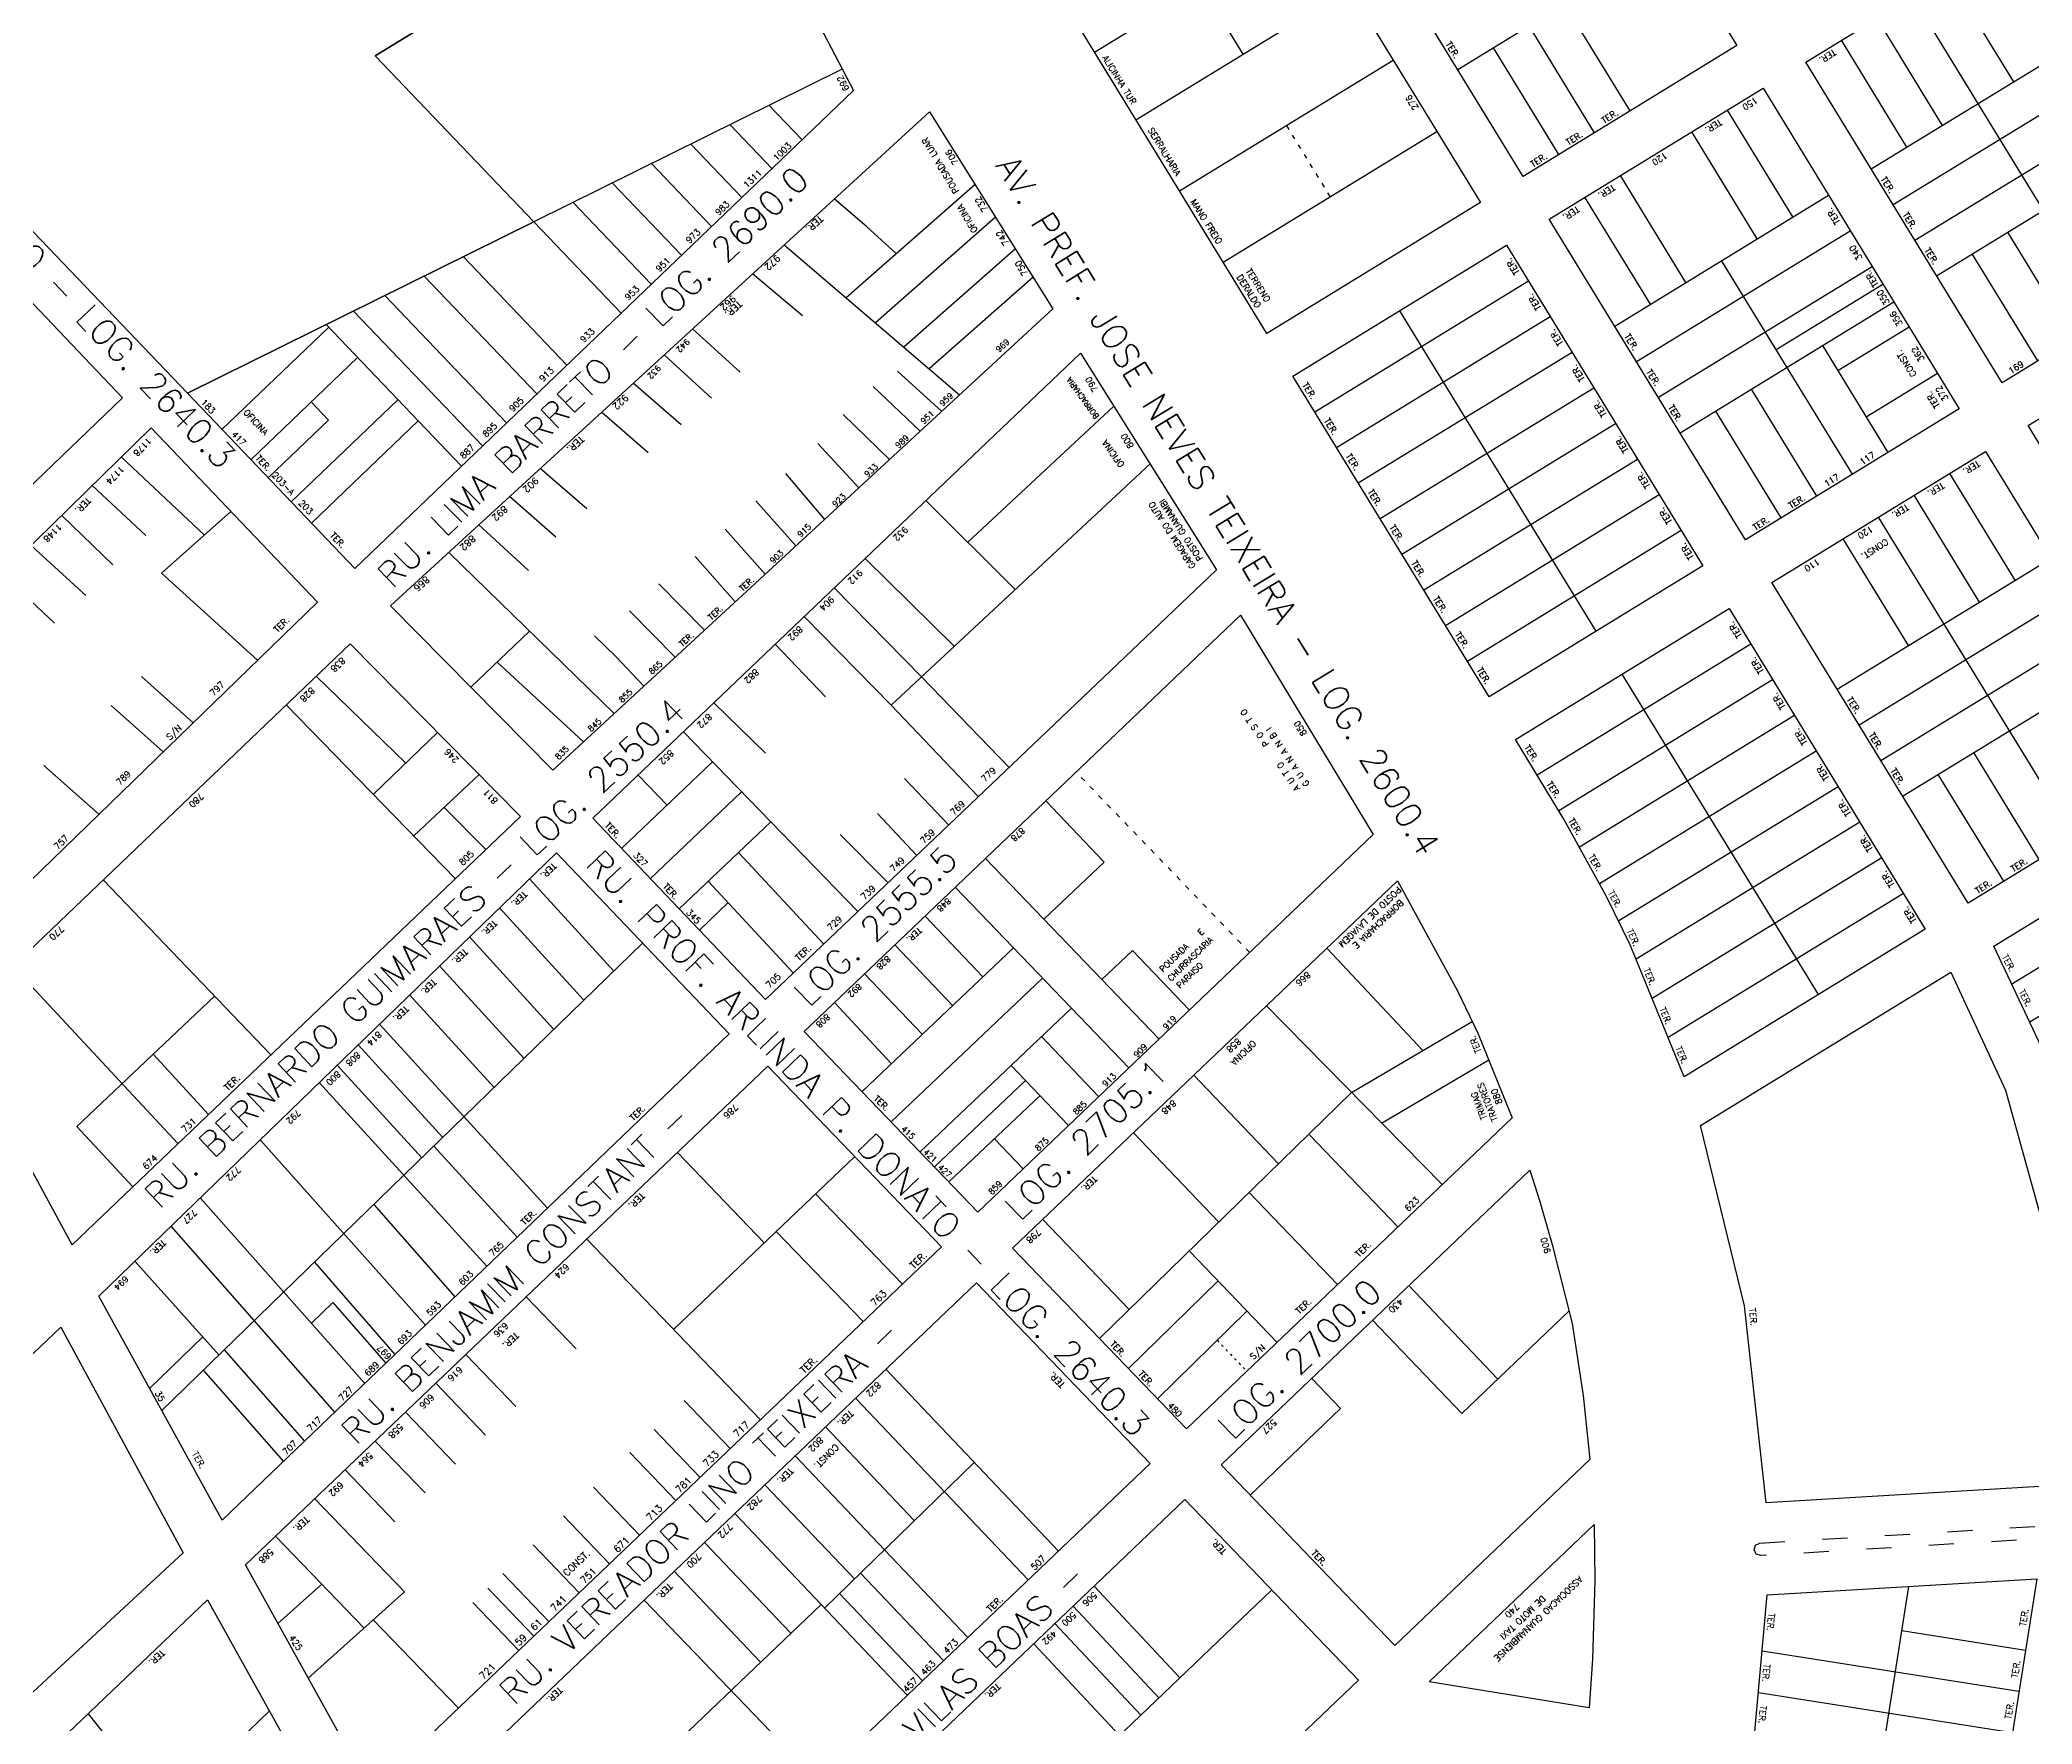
# Model space of a CAD drawing. Extents: x 714896 to 749292, y 8417558 to 8447149.
# Drawn here: x 741195.1 to 741672.1, y 8427057.6 to 8427460.9 of the extents above; entities that cross this region are included whole.
import ezdxf

# ---------------------------------------------------------------- set-up
doc = ezdxf.new("R2010")
doc.units = 0
doc.header["$MEASUREMENT"] = 0
doc.linetypes.add('ACAD_ISO03W100', pattern=[30, 12, -18])
for name, color, linetype in [('LOTE', 7, 'CONTINUOUS'), ('NUM-PORTA', 7, 'CONTINUOUS'), ('QUADRA', 6, 'CONTINUOUS'), ('TEXTO', 7, 'CONTINUOUS'), ('TEXTODERUA', 3, 'CONTINUOUS')]:
    doc.layers.add(name, color=color, linetype=linetype)
doc.styles.add('ROMANS', font='ROMANS.SHX', dxfattribs={"height": 1.5})

msp = doc.modelspace()

# ---------------------------------------------------------------- linework, layer by layer
at = {"layer": 'LOTE', "color": 7}
for p, q in [((741575.84, 8427443.86, 538.18), (741528.85, 8427520.61, 538.18)), ((741667.71, 8427450.86), (741652.04, 8427476.44)), ((741534.59, 8427453.78, 1076.36), (741560.18, 8427469.44, 1076.36)), ((741690.51, 8427394.46), (741643.51, 8427471.22)), ((741567.31, 8427438.64, 538.18), (741551.65, 8427464.22, 538.18)), ((741650.65, 8427440.41), (741634.98, 8427466)), ((741558.78, 8427433.41, 538.18), (741543.12, 8427459, 538.18)), ((741642.12, 8427435.19), (741626.46, 8427460.78)), ((741633.59, 8427429.97), (741684.76, 8427461.3)), ((741387.22, 8427453.84, 540.74), (741313.38, 8427417.31)), ((741638.81, 8427421.44), (741689.98, 8427452.77)), ((741614.83, 8427418.48), (741599.16, 8427444.07)), ((741644.04, 8427412.91), (741695.21, 8427444.24)), ((741606.3, 8427413.26), (741590.64, 8427438.85)), ((741649.26, 8427404.38, 538.18), (741700.43, 8427435.72, 538.18)), ((741589.24, 8427402.82), (741573.58, 8427428.4)), ((741419.01, 8427426.23, 539.68), (741388.18, 8427399.09, 540.06)), ((741572.19, 8427392.37), (741623.36, 8427423.7)), ((741392.98, 8427416.21, 539.89), (741385.28, 8427422.79, 539.68)), ((741580.72, 8427397.6), (741565.05, 8427423.18)), ((741392.98, 8427416.21, 539.89), (741400.18, 8427409.65, 540.01)), ((741423.89, 8427418.44, 539.83), (741395.14, 8427393.13, 540.18)), ((741577.41, 8427383.85), (741628.58, 8427415.18)), ((741681.98, 8427389.24), (741666.31, 8427414.83)), ((741373.33, 8427411.83, 539.68), (741415.29, 8427375.85, 540.92)), ((741428.67, 8427410.81, 539.83), (741401.95, 8427387.29, 540.16)), ((741673.45, 8427384.02), (741657.79, 8427409.61)), ((741377.7, 8427394.81, 540.02), (741365.73, 8427404.87, 539.68)), ((741582.63, 8427375.32), (741633.8, 8427406.65)), ((741629.1, 8427356.87), (741597.77, 8427408.04)), ((741432.92, 8427404.03, 539.83), (741408, 8427382.1, 540.13)), ((741500.34, 8427371.83), (741551.51, 8427403.16)), ((741610.83, 8427386.72), (741636.41, 8427402.38)), ((741567.7, 8427319.27), (741520.7, 8427396.03)), ((741587.85, 8427366.79, 538.18), (741639.02, 8427398.12, 538.18)), ((741238.68, 8427367.58), (741264.21, 8427392.05)), ((741362.74, 8427381.35, 540.03), (741351.38, 8427391.71, 539.68)), ((741505.56, 8427363.31), (741556.73, 8427394.64)), ((741625.62, 8427381.71, 538.18), (741642.68, 8427392.15, 538.18)), ((741355.91, 8427375.08, 540.03), (741344.54, 8427385.44, 539.68)), ((741510.78, 8427354.78), (741561.95, 8427386.11)), ((741637.63, 8427362.09), (741621.97, 8427387.68)), ((741245.59, 8427360.35), (741271.12, 8427384.82)), ((741400.44, 8427381.55, 540.4), (741411.02, 8427371.9, 540.92)), ((741632.41, 8427370.62, 538.18), (741649.47, 8427381.06, 538.18)), ((741348.64, 8427368.7, 540.05), (741337.17, 8427378.68, 539.68)), ((741394.64, 8427377.86, 540.4), (741405.89, 8427367.18, 540.92)), ((741516, 8427346.25), (741567.17, 8427377.58)), ((741620.57, 8427351.65), (741604.91, 8427377.23)), ((741255.26, 8427350.23), (741280.8, 8427374.7)), ((741340.7, 8427362.02, 540.04), (741329.57, 8427371.71, 539.68)), ((741387.41, 8427371.18, 540.4), (741398.56, 8427360.39, 540.92)), ((741452.25, 8427373.18), (741417.26, 8427340.58, -0.1)), ((741612.05, 8427346.42), (741596.38, 8427372.01)), ((741249.74, 8427356.02), (741264.18, 8427369.85)), ((741285.63, 8427369.64), (741260.1, 8427345.17)), ((741521.23, 8427337.72), (741572.4, 8427369.05)), ((741381.39, 8427364.2, 540.49), (741391.19, 8427353.61, 540.92)), ((741234.51, 8427342.31, 541.75), (741214.6, 8427360.98, 542.38)), ((741326.03, 8427348.58, 540.04), (741314.91, 8427358.26, 539.68)), ((741373.63, 8427357.05, 540.49), (741382.98, 8427346.04, 540.92)), ((741460.9, 8427359.37, 539.4), (741398.88, 8427301.58, 539.23)), ((741526.45, 8427329.19), (741577.62, 8427360.52)), ((741668.09, 8427331.49), (741652.43, 8427357.08)), ((741220.43, 8427342.2, 541.46), (741207.63, 8427354.16, 542.38)), ((741240.84, 8427347.94, 543.15), (741224.17, 8427333.16, 540.92)), ((741318.66, 8427341.82, 540.04), (741307.54, 8427351.51, 539.68)), ((741366.54, 8427350.54, 540.49), (741376.13, 8427339.73, 540.92)), ((741428.62, 8427329.29, 539.24), (741407.22, 8427350.55, 538.53)), ((741531.67, 8427320.66), (741582.84, 8427351.99)), ((741659.56, 8427326.27), (741643.9, 8427351.86)), ((741212.53, 8427335.18, 541.21), (741200.3, 8427346.99, 542.38)), ((741312.11, 8427333.83, 540.11), (741300.17, 8427344.75, 539.68)), ((741359.19, 8427343.76, 540.49), (741368.78, 8427332.95, 540.92)), ((741536.89, 8427312.14), (741588.06, 8427343.47)), ((741682.36, 8427269.88), (741635.37, 8427346.63)), ((741206.11, 8427327.85, 541.01), (741192.98, 8427339.82, 542.38)), ((741332.56, 8427299.55, 540.92), (741292.99, 8427338.17, 539.68)), ((741642.51, 8427315.83), (741626.84, 8427341.41)), ((741198.58, 8427321.19, 540.92), (741186.01, 8427333, 542.38)), ((741224.17, 8427333.16, 540.92), (741247.19, 8427312.34, 536.65)), ((741352.01, 8427337.15, 540.49), (741361.6, 8427326.34, 540.92)), ((741414.04, 8427315.7, 539.41), (741392.72, 8427336.73, 538.53)), ((741625.45, 8427305.38), (741676.62, 8427336.71)), ((741343.28, 8427330.65, 540.46), (741354.26, 8427319.55, 540.92)), ((741406.16, 8427308.36, 539.22), (741385.29, 8427329.64, 538.53)), ((741630.67, 8427296.86), (741681.84, 8427328.19)), ((741336.25, 8427324.17, 540.46), (741347.23, 8427313.08, 540.92)), ((741312.23, 8427319.21, 540.27), (741298.28, 8427305.92, 540.26)), ((741398.88, 8427301.58, 539.23), (741378.1, 8427322.79, 538.53)), ((741635.89, 8427288.33), (741687.06, 8427319.66)), ((741333, 8427313.2, 540.57), (741327.86, 8427318.16, 540.43)), ((741383.19, 8427303.56, 539.05), (741371.18, 8427316.19, 538.53)), ((741604.77, 8427316.17), (741553.59, 8427284.83)), ((741325.24, 8427292.8, 540.92), (741304.56, 8427311.9, 540.37)), ((741333, 8427313.2, 540.57), (741339.67, 8427306.12, 540.92)), ((741641.11, 8427279.8, 538.18), (741692.28, 8427311.13, 538.18)), ((741219.38, 8427308.41, 539.21), (741231.82, 8427297.35, 536.65)), ((741282.69, 8427287.71, 540.61), (741261.24, 8427308.5, 541.38)), ((741406.16, 8427308.36, 539.22), (741427.13, 8427286.71, 539.63)), ((741609.99, 8427307.65), (741558.79, 8427276.3)), ((741620.96, 8427232.28), (741573.96, 8427309.04)), ((741212.17, 8427301.48, 539.21), (741224.61, 8427290.42, 536.65)), ((741254.09, 8427301.67, 541.38), (741294.54, 8427260.04, 538.57)), ((741368.85, 8427290.07, 539.08), (741356.43, 8427302.13, 538.53)), ((741398.88, 8427301.58, 539.23), (741419.76, 8427279.68, 539.63)), ((741274.95, 8427280.24, 540.53), (741290.25, 8427295.07, 540.86)), ((741349.17, 8427295.2), (741390.91, 8427252.21, 539.63)), ((741615.21, 8427299.12), (741563.71, 8427267.58)), ((741620.44, 8427290.59), (741568.54, 8427258.81)), ((741673.84, 8427264.66), (741658.17, 8427290.24)), ((741196, 8427287.17, 539.11), (741209.19, 8427275.46, 536.65)), ((741284.64, 8427270.26, 540.01), (741300.25, 8427284.95, 540.86)), ((741338.31, 8427284.85), (741345.28, 8427277.67, 90.11)), ((741402.12, 8427284.06, 539.41), (741412.65, 8427272.91, 539.63)), ((741625.66, 8427282.06), (741573.16, 8427249.91)), ((741665.31, 8427259.44), (741649.64, 8427285.02)), ((741291.9, 8427277.07, 540.18), (741301.87, 8427267.04, 538.57)), ((741435.96, 8427278.7, 540.04), (741449.94, 8427264, 545.12)), ((741395.66, 8427275.62, 539.43), (741405.01, 8427265.64, 539.63)), ((741630.88, 8427273.53), (741577.3, 8427240.73)), ((741386.7, 8427270.58, 539.41), (741398.16, 8427259.11, 539.63)), ((741667.23, 8427234.82), (741719.44, 8427266.78)), ((741463.09, 8427221.64, 540.04), (741421.49, 8427264.88, 540.04)), ((741449.94, 8427264, 549.93), (741435.5, 8427250.32, 547.47)), ((741636.1, 8427265), (741581.14, 8427231.35)), ((741210.26, 8427259.78, 541.38), (741250.36, 8427217.83, 538.57)), ((741312.35, 8427260.02, 539.93), (741332.53, 8427237.9, 538.7)), ((741455.85, 8427214.73, 540.04), (741414.26, 8427257.98, 540.04)), ((741671.54, 8427225.73), (741724.66, 8427258.25)), ((741305.16, 8427253.06, 539.93), (741325.36, 8427230.93, 538.7)), ((741641.32, 8427256.48), (741584.97, 8427221.97)), ((741407.03, 8427251.07, 540.04), (741420.91, 8427236.48, 545.09)), ((741297.98, 8427246.1, 539.93), (741318.18, 8427223.96, 538.7)), ((741428.25, 8427243.44, 546.23), (741391.96, 8427209.04, 540.04)), ((741399.8, 8427244.17, 540.04), (741413.65, 8427229.6, 545.08)), ((741456.71, 8427242.86, 546.72), (741449.37, 8427235.9, 545.76)), ((741456.71, 8427242.86, 546.72), (741470.32, 8427228.55, 540.04)), ((741526.21, 8427218.88, -0.98), (741503.23, 8427243.38)), ((741188.58, 8427239.06, 541.38), (741228.15, 8427196.61, 538.57)), ((741290.79, 8427239.15, 539.93), (741311.01, 8427217, 538.7)), ((741392.56, 8427237.26, 540.04), (741406.42, 8427222.69, 545.08)), ((741435.18, 8427236.23, 544.81), (741398.89, 8427201.83, 540.04)), ((741236.92, 8427231.93, 540.31), (741203.9, 8427200.71, 540.96)), ((741283.61, 8427232.19, 539.93), (741303.84, 8427210.03, 538.7)), ((741398.98, 8427215.69, 541.24), (741385.33, 8427230.36, 540.04)), ((741442.11, 8427229.02, 544.81), (741405.83, 8427194.62, 540.04)), ((741530.85, 8427186.79, -2.13), (741488.76, 8427229.56)), ((741276.43, 8427225.23, 539.93), (741316.63, 8427181.18, 537.48)), ((741271.29, 8427220.24, 539.93), (741291.57, 8427198.07, 538.69)), ((741434.91, 8427222.25, 542.91), (741448.62, 8427207.83, 540.04)), ((741222.2, 8427218.01, 540.54), (741235.47, 8427203.6, 538.57)), ((741266.24, 8427215.38, 539.93), (741286.53, 8427193.22, 538.69)), ((741427.68, 8427215.34, 542.91), (741441.39, 8427200.92, 540.04)), ((741261.94, 8427211.2, 539.93), (741302.14, 8427167.28, 537.48)), ((741431.12, 8427211.72, 542.91), (741409.29, 8427191.02, 540.04)), ((741471.41, 8427212.99), (741491.64, 8427191.72, -1.11)), ((741434.57, 8427208.09, 542.91), (741412.76, 8427187.41, 540.04)), ((741448.8, 8427149.94), (741509.17, 8427208.83, -1.08)), ((741203.9, 8427200.71, 540.96), (741217.35, 8427186.28, 538.57)), ((741247.83, 8427197.54, 539.93), (741287.38, 8427153.13, 537.48)), ((741289.4, 8427196, 538.7), (741309.37, 8427174.19, 537.48)), ((741423.68, 8427197.77, 537.55), (741430.54, 8427190.57, 540.04)), ((741456.94, 8427199.18), (741477.38, 8427177.81, -1.08)), ((741499.09, 8427198.69, 0.66), (741520.23, 8427176.65)), ((741272.87, 8427139.17, 537.48), (741233.45, 8427183.62, 539.93)), ((741275.01, 8427182.02, 538.98), (741294.43, 8427159.88, 537.48)), ((741484.62, 8427184.88, 0.66), (741505.77, 8427162.84)), ((741226.4, 8427176.8, 539.93), (741265.64, 8427132.26, 537.48)), ((741435.24, 8427178.46), (741455.94, 8427156.9, -0.65)), ((741367.61, 8427130.49), (741326.02, 8427173.73)), ((741470.46, 8427170.75, 0.65), (741491.3, 8427149.03)), ((741217.78, 8427168.45), (741237.93, 8427146, 627.42)), ((741260.81, 8427168.23, 539.07), (741280.07, 8427146.11, 537.48)), ((741455.74, 8427142.73), (741477.17, 8427163.64, -0.38)), ((741265.24, 8427158.59, 538.53), (741277.91, 8427144.03, 537.48)), ((741311.55, 8427159.92), (741323.51, 8427147.5, -0.84)), ((741462.67, 8427135.52), (741484.12, 8427156.45, -0.39)), ((741239.17, 8427147.2, 538.68), (741258.43, 8427125.33, 537.48)), ((741234.14, 8427142.32, 538.68), (741253.38, 8427120.49, 537.48)), ((741297.09, 8427146.11), (741309.04, 8427133.68, -0.84)), ((741289.86, 8427139.21), (741301.81, 8427126.78, -0.84)), ((741360.38, 8427123.58), (741349.37, 8427135.07, 2.27)), ((741282.62, 8427132.3), (741294.58, 8427119.87, -0.84)), ((741353.15, 8427116.68), (741342.14, 8427128.17, 2.27)), ((741275.39, 8427125.39), (741287.34, 8427112.97, -0.84)), ((741268.16, 8427118.49), (741280.11, 8427106.06, -0.84)), ((741347.36, 8427111.15), (741336.35, 8427122.65, 2.27)), ((741338.68, 8427102.87), (741327.67, 8427114.36, 2.27)), ((741282.37, 8427089.29), (741260.92, 8427111.58)), ((741331.45, 8427095.96), (741320.44, 8427107.45, 2.27)), ((741272.7, 8427080.61), (741251.53, 8427102.62)), ((741324.22, 8427089.06), (741313.21, 8427100.55, 2.27)), ((741313.37, 8427078.7), (741302.36, 8427090.19, 2.27)), ((741316.98, 8427082.15), (741305.97, 8427093.64, 2.27)), ((741642.56, 8427090.58), (741626.88, 8426991.11)), ((741309.75, 8427075.24), (741298.74, 8427086.74, 2.27)), ((741339.78, 8427087.3), (741381.36, 8427044.07)), ((741295.28, 8427061.43), (741274.92, 8427082.6)), ((741640.89, 8427080.01), (741670.53, 8427075.33)), ((741607.47, 8427075.16), (741668.97, 8427065.46)), ((741606.57, 8427065.17), (741667.41, 8427055.58)), ((741206.62, 8427060.05, 535.51), (741244.06, 8427013.19, 537.15))]:
    msp.add_line(p, q, dxfattribs=at)
at = {"layer": 'LOTE', "color": 7, "linetype": 'ACAD_ISO03W100', "ltscale": 0.1}
msp.add_line((741484.79, 8427242.36, 540.04), (741443.19, 8427285.6, 540.04), dxfattribs=at)
at = {"layer": 'LOTE', "color": 7, "linetype": 'CONTINUOUS'}
for p, q in [((741382.73, 8427244.41), (741362.36, 8427266.32)), ((741375.49, 8427237.52), (741355.12, 8427259.43))]:
    msp.add_line(p, q, dxfattribs=at)
at = {"layer": 'LOTE', "color": 7, "linetype": 'ACAD_ISO03W100', "ltscale": 0.05}
msp.add_line((741476.99, 8427149.5, 0.22), (741484.07, 8427142.13), dxfattribs=at)
at = {"layer": 'LOTE', "color": 7, "elevation": 538.01}
for points in [[(741447.6, 8427457.97), (741498.77, 8427489.3)], [(741457.52, 8427441.77), (741508.69, 8427473.1)], [(741473.19, 8427473.64), (741483.11, 8427457.43)], [(741467.96, 8427424.71), (741519.14, 8427456.04)], [(741478.41, 8427407.65), (741529.58, 8427438.98)]]:
    msp.add_lwpolyline(points, dxfattribs=at)
at = {"layer": 'LOTE', "color": 7, "flags": 128}
for points in [[(741369.74, 8427445.19), (741377.59, 8427436.98)], [(741360.35, 8427440.54), (741370.37, 8427430.06)], [(741350.95, 8427435.9), (741363.15, 8427423.14)], [(741341.56, 8427431.25), (741355.93, 8427416.22)], [(741332.17, 8427426.61), (741348.71, 8427409.3)], [(741341.48, 8427402.39), (741322.78, 8427421.96)], [(741334.26, 8427395.47), (741313.38, 8427417.31)], [(741321.27, 8427383.01), (741296.48, 8427408.95)], [(741314.05, 8427376.09), (741287.09, 8427404.3)], [(741301.05, 8427363.64), (741270.18, 8427395.94)], [(741306.83, 8427369.18), (741277.69, 8427399.66)], [(741296, 8427358.8), (741263.6, 8427392.69)], [(741252.07, 8427081.72), (741262.56, 8427091.15)], [(741259.35, 8427068.61), (741282.37, 8427089.29)]]:
    msp.add_lwpolyline(points, dxfattribs=at)
at = {"layer": 'LOTE', "color": 7, "linetype": 'ACAD_ISO03W100', "ltscale": 0.09, "elevation": 538.01}
msp.add_lwpolyline([(741493.55, 8427440.38), (741503.99, 8427423.32)], dxfattribs=at)
at = {"layer": 'LOTE', "color": 7}
for points in [[(741260.03, 8427374.19), (741264.18, 8427369.85)], [(741334.35, 8427267.27), (741356.14, 8427288.02)], [(741341.25, 8427260.03), (741363.11, 8427280.84)], [(741348.16, 8427252.79), (741370.08, 8427273.67)], [(741352.99, 8427247.73), (741359.89, 8427254.3)]]:
    msp.add_lwpolyline(points, dxfattribs=at)
at = {"layer": 'LOTE', "color": 7, "linetype": 'CONTINUOUS', "flags": 128}
for points in [[(741296.66, 8427203.06), (741339.41, 8427244.58)], [(741224.25, 8427132.71), (741296.66, 8427203.06)], [(741390.21, 8427193.54), (741346.82, 8427152.11)], [(741347.72, 8427194.45), (741368.52, 8427172.83)], [(741380.81, 8427184.57), (741401.61, 8427162.94)], [(741371.41, 8427175.59), (741392.2, 8427153.97)], [(741522.89, 8427162.6), (741544.21, 8427140.24)], [(741260.09, 8427153.59), (741265.24, 8427158.59)], [(741561.22, 8427156.47), (741535.53, 8427131.95)], [(741514.21, 8427154.32), (741535.53, 8427131.95)], [(741221.36, 8427137.97), (741234.06, 8427150.31)], [(741397.63, 8427142.56), (741438.95, 8427099.05)], [(741499.62, 8427140.38), (741506.52, 8427133.14)], [(741390.47, 8427135.57), (741431.72, 8427092.14)], [(741484.85, 8427112.46), (741506.52, 8427133.14)], [(741383.16, 8427128.75), (741404.38, 8427106.41)], [(741375.93, 8427121.84), (741417.25, 8427078.33)], [(741382.96, 8427085.4), (741418.79, 8427120.28)], [(741368.7, 8427114.93), (741390.12, 8427092.37)], [(741361.53, 8427107.96), (741402.79, 8427064.52)], [(741354.25, 8427101.1), (741374.89, 8427079.37)], [(741346.97, 8427094.25), (741367.66, 8427072.47)], [(741391.56, 8427093.77), (741411.46, 8427072.81)], [(741403.05, 8427006.5), (741490.04, 8427089.76)], [(741468.16, 8427068.64), (741447.54, 8427090.66)], [(741302.7, 8427010.44), (741382.13, 8427086.28)], [(741386.54, 8427088.89), (741406.4, 8427067.97)], [(741463.1, 8427063.8), (741442.48, 8427085.83)], [(741458.76, 8427059.66), (741438.14, 8427081.69)], [(741453.69, 8427054.83), (741433.08, 8427076.85)]]:
    msp.add_lwpolyline(points, dxfattribs=at)
at = {"layer": 'LOTE', "color": 7, "elevation": -1.08, "flags": 128}
for points in [[(741509.17, 8427208.83), (741538.05, 8427225.87)], [(741516.34, 8427201.53), (741542.05, 8427216.7)]]:
    msp.add_lwpolyline(points, dxfattribs=at)
at = {"layer": 'LOTE', "color": 7, "linetype": 'ACAD_ISO03W100', "ltscale": 0.5}
msp.add_lwpolyline([(742908.56, 8427158.78), (742909.37, 8427158.04), (742909.42, 8427156.86), (742908.6, 8427156), (742907.48, 8427155.98), (742861.55, 8427173.68), (742393.4, 8427145.42), (742073.72, 8427126.12), (741698.33, 8427103.46), (741607.11, 8427097.95), (741606.07, 8427098.29), (741605.53, 8427099.3), (741605.91, 8427100.45), (741606.93, 8427100.95), (741715.72, 8427107.52), (741955.2, 8427121.97), (742285.19, 8427141.89), (742608.52, 8427161.41), (742862.02, 8427176.71)], close=True, dxfattribs=at)
at = {"layer": 'LOTE', "color": 7, "linetype": 'CONTINUOUS', "elevation": 535.51, "flags": 128}
msp.add_lwpolyline([(741225.21, 8427036.79), (741250.01, 8427060.74)], dxfattribs=at)
at = {"layer": 'QUADRA', "color": 6, "linetype": 'CONTINUOUS'}
for points, elevation in [([(741109.52, 8427502.72), (741160.16, 8427551.4), (741284.25, 8427615.02), (741305.05, 8427625.69), (741309.35, 8427627.05), (741313.01, 8427618.56), (741308.58, 8427617.06), (741334.4, 8427554.41), (741358.84, 8427508.1), (741275.4, 8427457.06), (741313.38, 8427417.31), (741230.39, 8427376.26), (741109.52, 8427502.72)], 540.75), ([(741493.03, 8427498.68), (741540.02, 8427421.93), (741488.85, 8427390.6), (741441.86, 8427467.35), (741493.03, 8427498.68)], 538.01)]:
    msp.add_lwpolyline(points, close=True, dxfattribs=dict(at, elevation=elevation))
at = {"layer": 'QUADRA', "color": 6}
for points, elevation in [([(741601.43, 8427459.52), (741550.26, 8427428.19), (741503.26, 8427504.95), (741554.43, 8427536.28), (741601.43, 8427459.52)], 538.18), ([(741419.69, 8427180.21), (741378.1, 8427223.45), (741482.55, 8427323.17), (741514.36, 8427270.59), (741419.69, 8427180.21)], 540.04)]:
    msp.add_lwpolyline(points, close=True, dxfattribs=dict(at, elevation=elevation))
at = {"layer": 'QUADRA', "color": 6, "linetype": 'CONTINUOUS'}
for points in [[(741270.46, 8427334.33), (741230.39, 8427376.26), (741313.38, 8427417.31), (741275.4, 8427457.06), (741358.84, 8427508.1), (741389.86, 8427448.74), (741270.46, 8427334.33)], [(741520.18, 8427259.56), (741534.54, 8427233.22), (741539.39, 8427223.05), (741547.62, 8427202.8), (741469.6, 8427128.31), (741428.01, 8427171.56)]]:
    msp.add_lwpolyline(points, close=True, dxfattribs=at)
at = {"layer": 'QUADRA', "color": 6}
for points in [[(741716.09, 8427410.13), (741664.92, 8427378.8), (741617.93, 8427455.56), (741669.1, 8427486.89), (741716.09, 8427410.13)], [(741654.69, 8427372.53), (741603.52, 8427341.2), (741556.51, 8427417.95), (741607.69, 8427449.29), (741654.69, 8427372.53)], [(741408.07, 8427443.69), (741437.66, 8427396.46), (741317.9, 8427286.04), (741279.06, 8427325.4), (741408.07, 8427443.69)], [(741176.75, 8427415.15), (741214.89, 8427375.15), (741133.68, 8427297.17), (741105.37, 8427348.62), (741176.75, 8427415.15)], [(741546.29, 8427411.69), (741593.28, 8427334.94), (741542.11, 8427303.61), (741495.12, 8427380.36), (741546.29, 8427411.69)], [(741769.35, 8427323.14), (741718.18, 8427291.81), (741671.19, 8427368.57), (741722.36, 8427399.9), (741769.35, 8427323.14)], [(741444.28, 8427385.89), (741476.79, 8427334), (741368.8, 8427231.14), (741327.45, 8427274.5), (741444.28, 8427385.89)], [(741221.75, 8427367.97), (741261.55, 8427326.23), (741167.78, 8427235.27), (741139.16, 8427287.22), (741221.75, 8427367.97)], [(741707.95, 8427285.54), (741656.78, 8427254.21), (741609.78, 8427330.97), (741660.95, 8427362.3), (741707.95, 8427285.54)], [(741599.55, 8427324.7), (741646.55, 8427247.95), (741588.8, 8427212.59), (741575.88, 8427244.21), (741570.32, 8427255.58), (741560.02, 8427274.28), (741548.38, 8427293.37), (741599.55, 8427324.7)], [(741174.04, 8427225.17), (741269.34, 8427316.25), (741310.14, 8427274.95), (741202.83, 8427172.39), (741174.04, 8427225.17)], [(741765.13, 8427192.15), (741684.85, 8427187.3), (741675.75, 8427216.83), (741662.93, 8427243.91), (741714.22, 8427275.31), (741765.13, 8427192.15)], [(741209.16, 8427160.1), (741318.76, 8427266.23), (741360.11, 8427222.87), (741238.73, 8427106.44), (741209.16, 8427160.1)], [(741608.45, 8427110.56), (741603.28, 8427157.77), (741592.7, 8427200.91), (741652.69, 8427237.64), (741665.75, 8427209.38), (741674.76, 8427176.94), (741678.13, 8427146.13), (741676.64, 8427114.67), (741608.45, 8427110.56)], [(741274.41, 8427041.5), (741244.3, 8427095.71), (741369.42, 8427215.17), (741411.01, 8427171.92), (741274.41, 8427041.5)], [(741519.51, 8427076.42), (741477.92, 8427119.67), (741551.82, 8427190.22), (741554.23, 8427182.78), (741557.19, 8427172.46), (741561.96, 8427153.53), (741564.6, 8427136.27), (741566.18, 8427120.97), (741519.51, 8427076.42)], [(741323.5, 8426988.82), (741281.9, 8427032.07), (741419.33, 8427163.27), (741460.92, 8427120.03), (741323.5, 8426988.82)], [(741105.12, 8427062.36), (741200.08, 8427152.65), (741229.39, 8427098.63), (741133.49, 8427009.87), (741105.12, 8427062.36)], [(741510.83, 8427068.13), (741373.41, 8426936.93), (741331.81, 8426980.17), (741469.24, 8427111.38), (741510.83, 8427068.13)], [(741656.51, 8426986.43), (741597.24, 8426995.78), (741604.47, 8427041.63), (741608.66, 8427088.53), (741673.22, 8427092.43), (741656.51, 8426986.43)], [(741235.22, 8427087.35), (741265.13, 8427033.53), (741170.5, 8426942.14), (741140.09, 8426996.61), (741235.22, 8427087.35)]]:
    msp.add_lwpolyline(points, close=True, dxfattribs=at)
at = {"layer": 'QUADRA', "ltscale": 0.2}
msp.add_lwpolyline([(741527.75, 8427067.69), (741567.29, 8427105.44), (741567.42, 8427091.98), (741566.86, 8427073.13), (741566.06, 8427061.53), (741527.75, 8427067.69)], close=True, dxfattribs=at)

# ---------------------------------------------------------------- texts
at = {"layer": 'NUM-PORTA', "color": 7, "style": 'ROMANS'}
for s, height, rotation, p in [('692', 1.5, 117.701, (741388.96, 8427449.12)), ('1003', 1.5, 43.6235, (741371.48, 8427431.82)), ('706', 1.5, 122.2631, (741415.12, 8427431.57)), ('1311', 1.5, 43.6235, (741364.39, 8427425.3)), ('983', 1.5, 43.6235, (741357.61, 8427418.73)), ('732', 1.5, 122.2631, (741422.2, 8427420.27)), ('973', 1.5, 43.6235, (741350.62, 8427412.03)), ('742', 1.5, 122.2631, (741427.23, 8427412.24)), ('951', 1.5, 43.6235, (741343.41, 8427405.2)), ('972', 1.608, 222.6259, (741371.46, 8427409.54)), ('750', 1.5, 122.2631, (741431.77, 8427404.99)), ('953', 1.5, 43.6235, (741336, 8427398.41)), ('962', 1.608, 222.5884, (741360.86, 8427399.85)), ('933', 1.5, 43.6235, (741325.31, 8427388.28)), ('942', 1.399, 225.7054, (741349.82, 8427389.42)), ('969', 1.404, 42.9562, (741424.75, 8427385.93)), ('913', 1.5, 43.6235, (741315.53, 8427378.91)), ('932', 1.399, 225.7054, (741342.93, 8427383.1)), ('959', 1.4, 42.7687, (741411.27, 8427373.05)), ('790', 1.476, 121.9331, (741448.57, 8427377.18)), ('183', 1.5, 313.5026, (741233.5, 8427373.99)), ('905', 1.5, 43.6235, (741308.3, 8427371.71)), ('922', 1.607, 222.5754, (741335.1, 8427376.13)), ('951', 1.399, 42.7459, (741406.75, 8427368.78)), ('417', 1.5, 313.5026, (741240.83, 8427366.32)), ('895', 1.5, 43.6235, (741301.95, 8427365.62)), ('800', 1.476, 121.9331, (741457.07, 8427363.62)), ('1178', 1.504, 225.6339, (741220.94, 8427365.76)), ('887', 1.5, 43.6235, (741296.53, 8427360.43)), ('989', 1.399, 42.7459, (741400.7, 8427362.98)), ('1174', 1.501, 224.7836, (741214.41, 8427358.98)), ('203-A', 1.5, 313.5026, (741250.52, 8427356.56)), ('933', 1.399, 42.7459, (741393.28, 8427356.09)), ('902', 1.604, 222.6485, (741313.62, 8427356.28)), ('923', 1.401, 42.8001, (741385.58, 8427348.93)), ('203', 1.5, 313.5026, (741256.91, 8427349.88)), ('892', 1.604, 222.6485, (741306.2, 8427349.48)), ('1148', 1.5, 224.4886, (741199.45, 8427345.14)), ('915', 1.399, 42.8364, (741377.25, 8427341.7)), ('932', 1.513, 223.6308, (741402.08, 8427344.51)), ('882', 1.604, 222.6485, (741298.5, 8427342.41)), ('903', 1.399, 42.8364, (741370.67, 8427335.39)), ('912', 1.513, 223.6308, (741391.22, 8427334.15)), ('866', 1.604, 222.6273, (741287.48, 8427332.61)), ('904', 1.514, 223.6336, (741384.42, 8427327.76)), ('892', 1.514, 223.6364, (741376.87, 8427320.66)), ('838', 1.51, 224.0242, (741267.33, 8427313.14)), ('865', 1.4, 42.6916, (741341.66, 8427308.83)), ('882', 1.513, 223.644, (741366.37, 8427310.39)), ('797', 1.499, 44.324, (741236.64, 8427303.66)), ('828', 1.513, 223.817, (741260.02, 8427305.99)), ('855', 1.4, 42.6854, (741334.49, 8427302.09)), ('S/N', 1.499, 44.324, (741226.24, 8427293.09)), ('845', 1.4, 42.6854, (741327.07, 8427295.09)), ('872', 1.513, 223.6537, (741355.13, 8427299.7)), ('850', 1.484, 122.0183, (741498.53, 8427294.8)), ('246', 1.49, 134.5531, (741295.53, 8427288.59)), ('835', 1.415, 44.779, (741319.31, 8427288.4)), ('852', 1.513, 223.6537, (741345.99, 8427290.99)), ('789', 1.498, 44.3309, (741214.22, 8427282.3)), ('779', 1.524, 43.6072, (741421.37, 8427283.07)), ('811', 1.494, 134.4078, (741304.85, 8427278.79)), ('780', 1.515, 223.7388, (741233.42, 8427280.68)), ('769', 1.524, 43.5893, (741413.92, 8427275.09)), ('759', 1.524, 43.5893, (741406.76, 8427268.27)), ('878', 1.425, 223.5257, (741430.13, 8427272.38)), ('757', 1.498, 44.2527, (741199.35, 8427266.9)), ('805', 1.525, 43.7642, (741296.35, 8427263.07)), ('749', 1.524, 43.5791, (741399.49, 8427261.59)), ('739', 1.524, 43.5659, (741392.51, 8427254.82)), ('848', 1.429, 223.4699, (741412.41, 8427255.53)), ('770', 1.515, 223.7265, (741199.98, 8427248.93)), ('729', 1.524, 43.5659, (741384.47, 8427247.49)), ('828', 1.429, 223.4699, (741397.93, 8427241.7)), ('866', 1.5, 222.4666, (741498.51, 8427237.89)), ('705', 1.546, 43.6838, (741369.79, 8427233.72)), ('892', 1.428, 223.4869, (741391.05, 8427235.05)), ('814', 1.487, 224.025, (741276.03, 8427223.61)), ('808', 1.428, 223.4869, (741383.45, 8427227.79)), ('919', 1.431, 45.7096, (741464.85, 8427223.75)), ('909', 1.43, 45.7473, (741457.81, 8427217.09)), ('858', 1.5, 222.4996, (741481.85, 8427221.96)), ('800', 1.487, 224.025, (741266.22, 8427214.11)), ('808', 1.487, 224.025, (741270.96, 8427218.7)), ('913', 1.425, 44.2448, (741450.31, 8427210.09)), ('792', 1.487, 224.025, (741256.67, 8427204.87)), ('786', 1.53, 224.2354, (741361.38, 8427206.24)), ('885', 1.425, 44.2448, (741443.27, 8427203.37)), ('848', 1.5, 222.4996, (741466.35, 8427207.16)), ('731', 1.526, 43.7044, (741229.84, 8427199.12)), ('415', 1.4, 316.4559, (741401.19, 8427199.98)), ('421', 1.4, 316.4559, (741406.51, 8427194.45)), ('875', 1.425, 44.2448, (741434.18, 8427194.69)), ('674', 1.526, 43.7044, (741220.56, 8427190.25)), ('772', 1.5, 224.025, (741242.28, 8427191.25)), ('427', 1.4, 316.4559, (741410, 8427190.78)), ('859', 1.435, 45.4546, (741423.07, 8427184.23)), ('727', 1.487, 223.9935, (741231.83, 8427180.96)), ('798', 1.5, 222.3397, (741433.96, 8427176.29)), ('765', 1.505, 43.7628, (741303.51, 8427169.53, -537.48)), ('900', 1.497, 105.3323, (741556.86, 8427170.58)), ('603', 1.505, 43.7628, (741296.23, 8427162.54)), ('624', 1.53, 224.2354, (741320.96, 8427168)), ('TER.', 1.656, 44.1489, (741404.31, 8427166.47)), ('694', 1.487, 223.9935, (741215.42, 8427165.08)), ('763', 1.656, 44.1489, (741394.96, 8427157.54)), ('593', 1.505, 43.7556, (741288.52, 8427155.22)), ('430', 1.497, 223.5145, (741520.65, 8427159.65)), ('693', 1.506, 43.7607, (741281.55, 8427148.33)), ('636', 1.53, 224.2203, (741306.38, 8427153.94)), ('697', 1.506, 133.7607, (741279.4, 8427145.78, 537.48)), ('S/N', 1.5, 43.4299, (741485.66, 8427144.76)), ('689', 1.506, 43.7607, (741273.68, 8427140.79)), ('616', 1.53, 224.1538, (741295.41, 8427143.39)), ('TER.', 1.656, 44.1489, (741378.08, 8427141.42)), ('727', 1.506, 43.7607, (741267.48, 8427134.84)), ('822', 1.531, 224.9847, (741395.56, 8427139.7, 270.32)), ('606', 1.53, 224.1538, (741288.62, 8427136.79)), ('480', 1.5, 313.4299, (741464.97, 8427133.78)), ('717', 1.506, 43.7607, (741259.93, 8427127.59)), ('558', 1.53, 224.1538, (741281.18, 8427129.7)), ('717', 1.656, 44.1489, (741362.1, 8427126.17)), ('527', 1.497, 223.5145, (741490.36, 8427130.74)), ('707', 1.506, 43.7607, (741254.04, 8427121.95)), ('802', 1.531, 224.9847, (741381.74, 8427126.51, 270.32)), ('564', 1.529, 224.0139, (741273.92, 8427122.79)), ('733', 1.656, 44.1489, (741354.79, 8427119.08)), ('692', 1.528, 223.9739, (741266.92, 8427115.79)), ('781', 1.656, 44.1489, (741348.24, 8427112.82)), ('713', 1.656, 44.1489, (741341.27, 8427106.15)), ('782', 1.531, 224.9847, (741367.08, 8427112.52, 270.32)), ('772', 1.531, 224.9847, (741360.06, 8427105.82, 270.32)), ('588', 1.528, 223.9739, (741250.15, 8427099.78)), ('671', 1.658, 44.1812, (741333.41, 8427098.52)), ('751', 1.658, 44.1684, (741325.46, 8427091.11)), ('700', 1.531, 224.9847, (741352.59, 8427098.69, 270.32)), ('741', 1.658, 44.1684, (741318.31, 8427084.45)), ('61', 1.656, 44.0562, (741313.51, 8427079.84)), ('425', 1.528, 303.1721, (741254.65, 8427078.33)), ('59', 1.655, 44.0388, (741309.81, 8427076.19)), ('721', 1.658, 44.1684, (741301.3, 8427068.2))]:
    msp.add_text(s, height=height, rotation=rotation, dxfattribs=at).set_placement(p)
at = {"layer": 'NUM-PORTA', "style": 'ROMANS'}
for s, height, rotation, p in [('276', 1.5, 121.8551, (741525.28, 8427444.63)), ('150', 1.5, 212.4342, (741605.8, 8427447.28)), ('120', 1.5, 212.4342, (741584.17, 8427434.04)), ('340', 1.5, 122.4342, (741631.57, 8427408.66, -538.18)), ('350', 1.5, 122.4342, (741638.11, 8427397.98, -538.18)), ('356', 1.5, 122.4342, (741641.24, 8427392.87, -538.18)), ('362', 1.5, 122.4342, (741646.43, 8427384.4, -538.18)), ('169', 1.5, 32.4342, (741667.05, 8427380.8)), ('372', 1.5, 122.4342, (741652.19, 8427374.98, -538.18)), ('117', 1.5, 32.4342, (741631.43, 8427359)), ('117', 1.5, 32.4342, (741622.9, 8427353.78)), ('120', 1.5, 212.4342, (741633.43, 8427344.6)), ('110', 1.5, 212.4342, (741620.65, 8427336.77)), ('327', 1.512, 313.6773, (741336.99, 8427265.53)), ('345', 1.512, 313.6773, (741349.69, 8427251.85)), ('880', 1.5, 111.7106, (741545.3, 8427206.37)), ('623', 1.5, 43.9587, (741522.78, 8427180.24)), ('35', 1.493, 299.1241, (741222.55, 8427136.91)), ('507', 1.531, 44.3178, (741433.26, 8427094.34)), ('506', 1.477, 223.2289, (741447.37, 8427089.36)), ('740', 1.501, 223.6916, (741548.5, 8427086.63)), ('500', 1.477, 223.2289, (741442.39, 8427084.61)), ('473', 1.531, 44.3178, (741412.31, 8427074.34)), ('492', 1.477, 223.2289, (741437.72, 8427080.14)), ('463', 1.531, 44.3178, (741406.89, 8427069.17)), ('457', 1.531, 44.3178, (741402.63, 8427065.1))]:
    msp.add_text(s, height=height, rotation=rotation, dxfattribs=at).set_placement(p)
at = {"layer": 'TEXTO', "style": 'ROMANS'}
for s, height, rotation, p in [('TER.', 1.5, 302.4342, (741531.59, 8427459.86, 538.18)), ('TER.', 1.5, 212.4342, (741624.52, 8427458.74)), ('ALICINHA TUR', 1.5, 301.8551, (741449.38, 8427456.63)), ('TER.', 1.5, 32.4342, (741569.64, 8427440.77, 538.18)), ('SERRALHARIA', 1.5, 301.2528, (741460.32, 8427439.31)), ('TER.', 1.5, 32.4342, (741561.11, 8427435.54, 538.18)), ('TER.', 1.5, 212.4342, (741597.23, 8427442.03)), ('TER.', 1.5, 32.4342, (741552.59, 8427430.32, 538.18)), ('TER.', 1.5, 212.4342, (741571.64, 8427426.36)), ('TER.', 1.5, 302.4342, (741635.81, 8427427.53, -538.18)), ('MANO FREIO', 1.5, 302.2267, (741470.52, 8427422.12)), ('TER.', 1.5, 212.4342, (741563.11, 8427421.14)), ('TER.', 1.5, 122.4342, (741626.3, 8427417.28, -538.18)), ('TER.', 1.5, 302.4342, (741641.03, 8427419, -538.18)), ('TER.', 1.608, 222.7152, (741381.67, 8427418.97)), ('TER.', 1.5, 302.4342, (741646.25, 8427410.47)), ('DERALDO', 1.5, 302.2267, (741481.56, 8427404.08)), ('TERRENO', 1.5, 302.2267, (741483.76, 8427405.52)), ('TER.', 1.5, 122.4342, (741549.48, 8427405.25)), ('TER.', 1.5, 122.4342, (741635.48, 8427402.28, -538.18)), ('TER.', 1.5, 122.4342, (741554.7, 8427396.72)), ('TER.', 1.593, 222.7718, (741362.27, 8427398.56)), ('TER.', 1.5, 122.4342, (741559.92, 8427388.19)), ('TER.', 1.5, 302.4342, (741574.41, 8427389.93, -538.18)), ('CONST.', 1.5, 122.4342, (741644.53, 8427380.75, -538.18)), ('TER.', 1.5, 122.4342, (741565.14, 8427379.66)), ('TER.', 1.5, 302.4342, (741579.63, 8427381.4, -538.18)), ('BORRACHARIA', 1.3, 125.8441, (741448.78, 8427370.74)), ('TER.', 1.5, 302.4342, (741497.27, 8427378.25)), ('TER.', 1.5, 122.4342, (741650.11, 8427373.3, -538.18)), ('OFICINA', 1.5, 313.1082, (741243.69, 8427371.57)), ('TER.', 1.5, 122.4342, (741570.36, 8427371.14)), ('TER.', 1.5, 302.4342, (741584.85, 8427372.87)), ('TER.', 1.5, 302.4342, (741502.49, 8427369.72)), ('TER.', 1.606, 222.5952, (741324.45, 8427366.19, -539.68)), ('OFICINA', 1.486, 125.8441, (741454.87, 8427359.19)), ('TER.', 1.5, 302.4342, (741507.71, 8427361.2)), ('TER.', 1.5, 122.4342, (741575.59, 8427362.61)), ('TER.', 1.5, 313.5026, (741246.59, 8427360.58)), ('TER.', 1.5, 122.4342, (741580.81, 8427354.08)), ('TER.', 1.5, 212.4342, (741659.02, 8427360.26)), ('TER.', 1.5, 302.4342, (741512.93, 8427352.67)), ('TER.', 1.5, 212.4342, (741650.49, 8427355.04)), ('TER.', 1.5, 224.574, (741206.39, 8427351.44)), ('GARAGEM DO AUTO ', 1.4804, 123.1499, (741471.92, 8427334.85)), ('POSTO GUANAMBI', 1.4804, 123.1499, (741473.64, 8427336.71)), ('TER.', 1.5, 122.4342, (741586.03, 8427345.55)), ('TER.', 1.5, 32.4342, (741614.38, 8427348.55)), ('TER.', 1.5, 212.4342, (741641.96, 8427349.82)), ('TER.', 1.5, 313.5026, (741264.41, 8427342.13)), ('TER.', 1.5, 302.4342, (741518.16, 8427344.14)), ('TER.', 1.5, 32.4342, (741605.85, 8427343.33)), ('TER.', 1.5, 122.4342, (741591.25, 8427337.02)), ('CONST.', 1.5, 212.4342, (741637.07, 8427341.52)), ('TER.', 1.5, 302.4342, (741523.38, 8427335.61)), ('TER.', 1.4, 42.7678, (741363.34, 8427328.73)), ('TER.', 1.4, 42.7678, (741355.87, 8427321.84)), ('TER.', 1.5, 302.4342, (741528.6, 8427327.08)), ('TER.', 1.5, 44.6184, (741251.98, 8427318.83)), ('TER.', 1.5, 302.4342, (741533.82, 8427318.55)), ('TER.', 1.5, 122.4342, (741602.76, 8427318.22)), ('TER.', 1.4, 42.7019, (741348.89, 8427315.46)), ('TER.', 1.5, 302.4342, (741539.04, 8427310.03)), ('TER.', 1.5, 122.4342, (741607.99, 8427309.69)), ('TER.', 1.5, 122.4342, (741613.21, 8427301.16)), ('A U T O    P O S T O', 1.4659, 124.5112, (741496.87, 8427281.62)), ('TER.', 1.5, 302.4342, (741627.67, 8427302.94, -538.18)), ('G U A N A N B I', 1.4708, 124.4267, (741499.19, 8427282.74)), ('TER.', 1.5, 122.4342, (741618.43, 8427292.63)), ('TER.', 1.5, 302.4342, (741632.89, 8427294.41, -538.18)), ('TER.', 1.5, 302.4342, (741550.42, 8427291.46)), ('TER.', 1.5, 122.4342, (741623.65, 8427284.1)), ('TER.', 1.5, 302.4342, (741638.11, 8427285.88)), ('TER.', 1.5, 302.4342, (741555.76, 8427282.71)), ('TER.', 1.5, 122.4342, (741628.87, 8427275.57)), ('TER.', 1.512, 313.6773, (741330.22, 8427272.63)), ('TER.', 1.5, 301.6085, (741560.98, 8427273.92)), ('TER.', 1.5, 122.4342, (741634.1, 8427267.05)), ('TER.', 1.486, 224.0188, (741317.84, 8427263.95)), ('TER.', 1.5, 301.6085, (741565.75, 8427265.27)), ('TER.', 1.5, 122.4342, (741639.32, 8427258.52)), ('TER.', 1.5, 32.4342, (741667.64, 8427261.57)), ('TER.', 1.486, 224.0188, (741310.84, 8427257.18)), ('TER.', 1.512, 313.6773, (741344.12, 8427258.05)), ('POSTO DE LAVAGEM', 1.5, 223.9122, (741520.21, 8427258.28)), ('TER.', 1.5, 298.1178, (741570.54, 8427256.68)), ('TER.', 1.5, 32.4342, (741659.11, 8427256.34)), ('BORRACHARIA E', 1.5, 223.7234, (741520.73, 8427255.16)), ('TER.', 1.5, 122.4342, (741644.54, 8427249.99)), ('TER.', 1.486, 224.0188, (741303.68, 8427250.24)), ('TER.', 1.429, 223.4407, (741405.41, 8427248.5)), ('POUSADA   E', 1.4358, 43.9958, (741464.01, 8427237.54)), ('TER.', 1.5, 293.8435, (741575.06, 8427247.6)), ('TER.', 1.486, 224.0188, (741296.61, 8427243.4)), ('TER.', 1.524, 43.597, (741376.84, 8427240.24)), ('CHURRASCARIA', 1.4334, 44.0494, (741465.95, 8427235.35)), ('PARAISO', 1.431, 44.1129, (741468.1, 8427233.65)), ('TER.', 1.5, 292.8448, (741579.01, 8427238.26)), ('TER.', 1.5, 297.6583, (741664.86, 8427241.38)), ('TER.', 1.486, 224.0188, (741289.14, 8427236.16)), ('TER.', 1.5, 297.6583, (741668.83, 8427233.02)), ('TER.', 1.486, 224.0188, (741282.49, 8427229.72)), ('TER.', 1.5, 292.8448, (741582.84, 8427228.88)), ('OFICINA', 1.5, 224.2463, (741485.43, 8427221.48)), ('TER.', 1.5, 111.7106, (741540.29, 8427218.68)), ('TER.', 1.5, 292.8448, (741586.68, 8427219.5)), ('TER.', 1.526, 43.7073, (741240.07, 8427209.14)), ('TRATORES', 1.5, 111.7106, (741544.24, 8427202.26)), ('TER.', 1.486, 44.0188, (741337.17, 8427201.92)), ('TER.', 1.482, 316.4559, (741394.61, 8427207.2)), ('TRIMAG', 1.5, 111.7106, (741541.65, 8427202.73)), ('TER.', 1.5, 224.2427, (741447.3, 8427189.01)), ('TER.', 1.528, 224.267, (741338.97, 8427185.02)), ('TER.', 1.486, 44.0188, (741311.14, 8427176.95)), ('TER.', 1.487, 223.9935, (741224.37, 8427173.73)), ('TER.', 1.5, 43.9587, (741510.97, 8427169.29)), ('TER.', 1.5, 43.9587, (741496.67, 8427155.64)), ('TER.', 1.5, 274.8208, (741604.4, 8427157.18)), ('TER.', 1.528, 223.6399, (741308.86, 8427151.54)), ('TER.', 1.5, 313.4299, (741451.22, 8427148.51)), ('TER.', 1.5, 313.4299, (741457.95, 8427141.39)), ('TER.', 1.531, 134.3178, (741440.71, 8427139.03)), ('TER.', 1.533, 224.4344, (741388.97, 8427132.87)), ('CONST.', 1.533, 224.4344, (741385.5, 8427124.83)), ('TER.', 1.493, 299.1241, (741231.48, 8427122.34)), ('TER.', 1.533, 224.4344, (741374.57, 8427119.13)), ('TER.', 1.524, 223.3669, (741258.69, 8427107.52)), ('TER.', 1.477, 133.2289, (741479.35, 8427099.09)), ('TER.', 1.497, 313.5145, (741499.38, 8427098.45)), ('CONST.', 1.639, 43.6125, (741321.29, 8427092.85)), ('TER.', 1.533, 224.4344, (741345.63, 8427091.5)), ('ASSOCIACAO GUANAMBIENSE', 1.5092, 223.6916, (741563.59, 8427093.16)), ('TER.', 1.531, 44.3178, (741422.71, 8427084.27)), ('DE MOTO TAXI', 1.5092, 223.6916, (741554.74, 8427088.53)), ('TER.', 1.5, 80.9163, (741670.6, 8427080.94)), ('TER.', 1.5, 264.1978, (741609.01, 8427084.22)), ('TER.', 1.499, 223.1048, (741224.09, 8427075.53)), ('TER.', 1.5, 264.1978, (741607.92, 8427072.05)), ('TER.', 1.5, 80.9163, (741668.65, 8427068.57)), ('TER.', 1.531, 224.3178, (741319.3, 8427066.65)), ('TER.', 1.477, 223.2289, (741424.21, 8427067.49)), ('TER.', 1.5, 264.1978, (741607.03, 8427062.06)), ('TER.', 1.5, 80.9163, (741667.09, 8427058.7))]:
    msp.add_text(s, height=height, rotation=rotation, dxfattribs=at).set_placement(p)
at = {"layer": 'TEXTO', "color": 7, "style": 'ROMANS'}
for s, p in [('POUSADA LUAR', (741415.25, 8427424.65)), ('OFICINA', (741419.73, 8427415.24, 0.01))]:
    msp.add_text(s, height=1.5, rotation=120.8008, dxfattribs=at).set_placement(p)
at = {"layer": 'TEXTODERUA', "style": 'ROMANS'}
for s, rotation, p in [('RU. PROF. ARLINDA P. DONATO - LOG. 2640.3', 313.8535, (741106.33, 8427494.88)), ('RU. LIMA BARRETO - LOG. 2690.0', 44.2522, (741279.5, 8427329.22)), ('AV. PREF. JOSE NEVES TEIXEIRA - LOG. 2600.4     ', 301.5509, (741423.75, 8427430.79)), ('RU. BERNARDO GUIMARAES - LOG. 2550.4', 43.2046, (741223.65, 8427180.68)), ('RU. PROF. ARLINDA P. DONATO - LOG. 2640.3', 313.7738, (741325.38, 8427263.29)), ('LOG. 2555.5', 44.1076, (741379.16, 8427229)), ('LOG. 2705.1', 44.4875, (741429.71, 8427177.79)), ('RU. BENJAMIM CONSTANT -', 44.1076, (741270.83, 8427124.18)), ('LOG. 2700.0', 44.1535, (741480.69, 8427125.34)), ('RU. VEREADOR LINO TEIXEIRA -', 43.74, (741308.59, 8427061.86)), ('RU. DIONISIO VILAS BOAS -', 44.1535, (741365.6, 8427014.35))]:
    msp.add_text(s, height=6, rotation=rotation, dxfattribs=at).set_placement(p)

doc.saveas('drawing.dxf')
